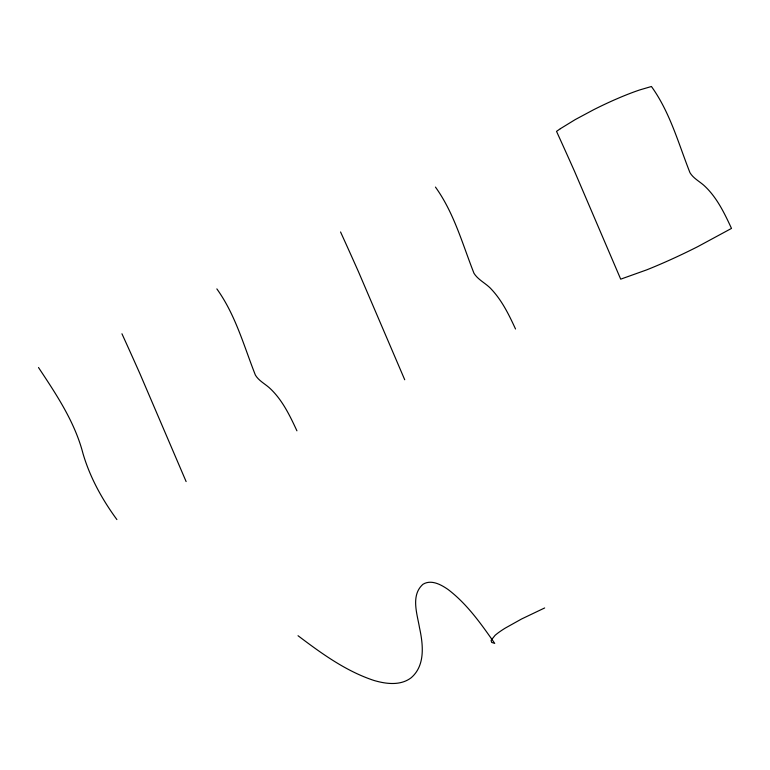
<?xml version="1.0" encoding="UTF-8"?>
<svg xmlns="http://www.w3.org/2000/svg" width="770" height="770" viewBox="0 0 770 770"><rect width="100%" height="100%" fill="white"/><g stroke="black" fill="none" stroke-linecap="round" stroke-linejoin="round"><path stroke-width="1.16" d="M544.669 607.953L521.608 618.974L505.168 628.156A33.736 5.534 -26.6 0 0 495.091 635.327L491.087 640.342L491.655 642.411L494.725 643.393C481.144 623.95 467.169 604.065 448.13 589.541C441.114 584.661 431.248 579.165 422.942 584.295C410.593 595.297 417.119 613.671 419.477 627.569C423.105 644.249 425.608 665.453 411.084 677.821C400.4 685.935 385.866 683.981 373.835 680.42C345.73 671.094 321.427 653.393 298.029 635.722M116.896 519.567C102.218 499.557 90.013 477.496 83.006 453.597C74.825 421.96 56.326 394.423 38.5 367.521M435.454 187.081C454.136 213.049 462.452 244.061 473.993 273.302C478.382 280.319 486.544 283.533 491.838 289.741C502.3 301.06 509.124 315.123 515.525 329.002M216.851 288.894C235.533 314.863 243.849 345.874 255.399 375.115C259.028 381.16 265.746 384.143 270.626 388.975C282.657 400.525 289.982 415.896 296.922 430.815M340.552 231.963L345.191 242.165A128.648 3.051 65.6 0 1 358.589 272.012L404.722 379.754M121.949 333.776L126.588 343.978A128.648 3.051 65.6 0 1 139.986 373.825L186.119 481.568M560.387 128.686L556.527 131.372L561.166 141.584A128.648 3.051 65.6 0 1 574.574 171.421L620.697 279.163L646.656 269.885A115.375 18.913 -26.6 0 0 697.707 246.679L731.5 228.411C724.57 213.492 717.245 198.121 705.204 186.571C700.325 181.739 693.606 178.756 689.978 172.711C678.428 143.47 670.112 112.459 651.43 86.5L639.88 89.888A73.217 12.002 -26.6 0 0 620.495 97.27L613.757 100.177A75.171 12.32 -26.6 0 0 593.68 109.706L575.267 119.571L560.387 128.686"/></g></svg>
